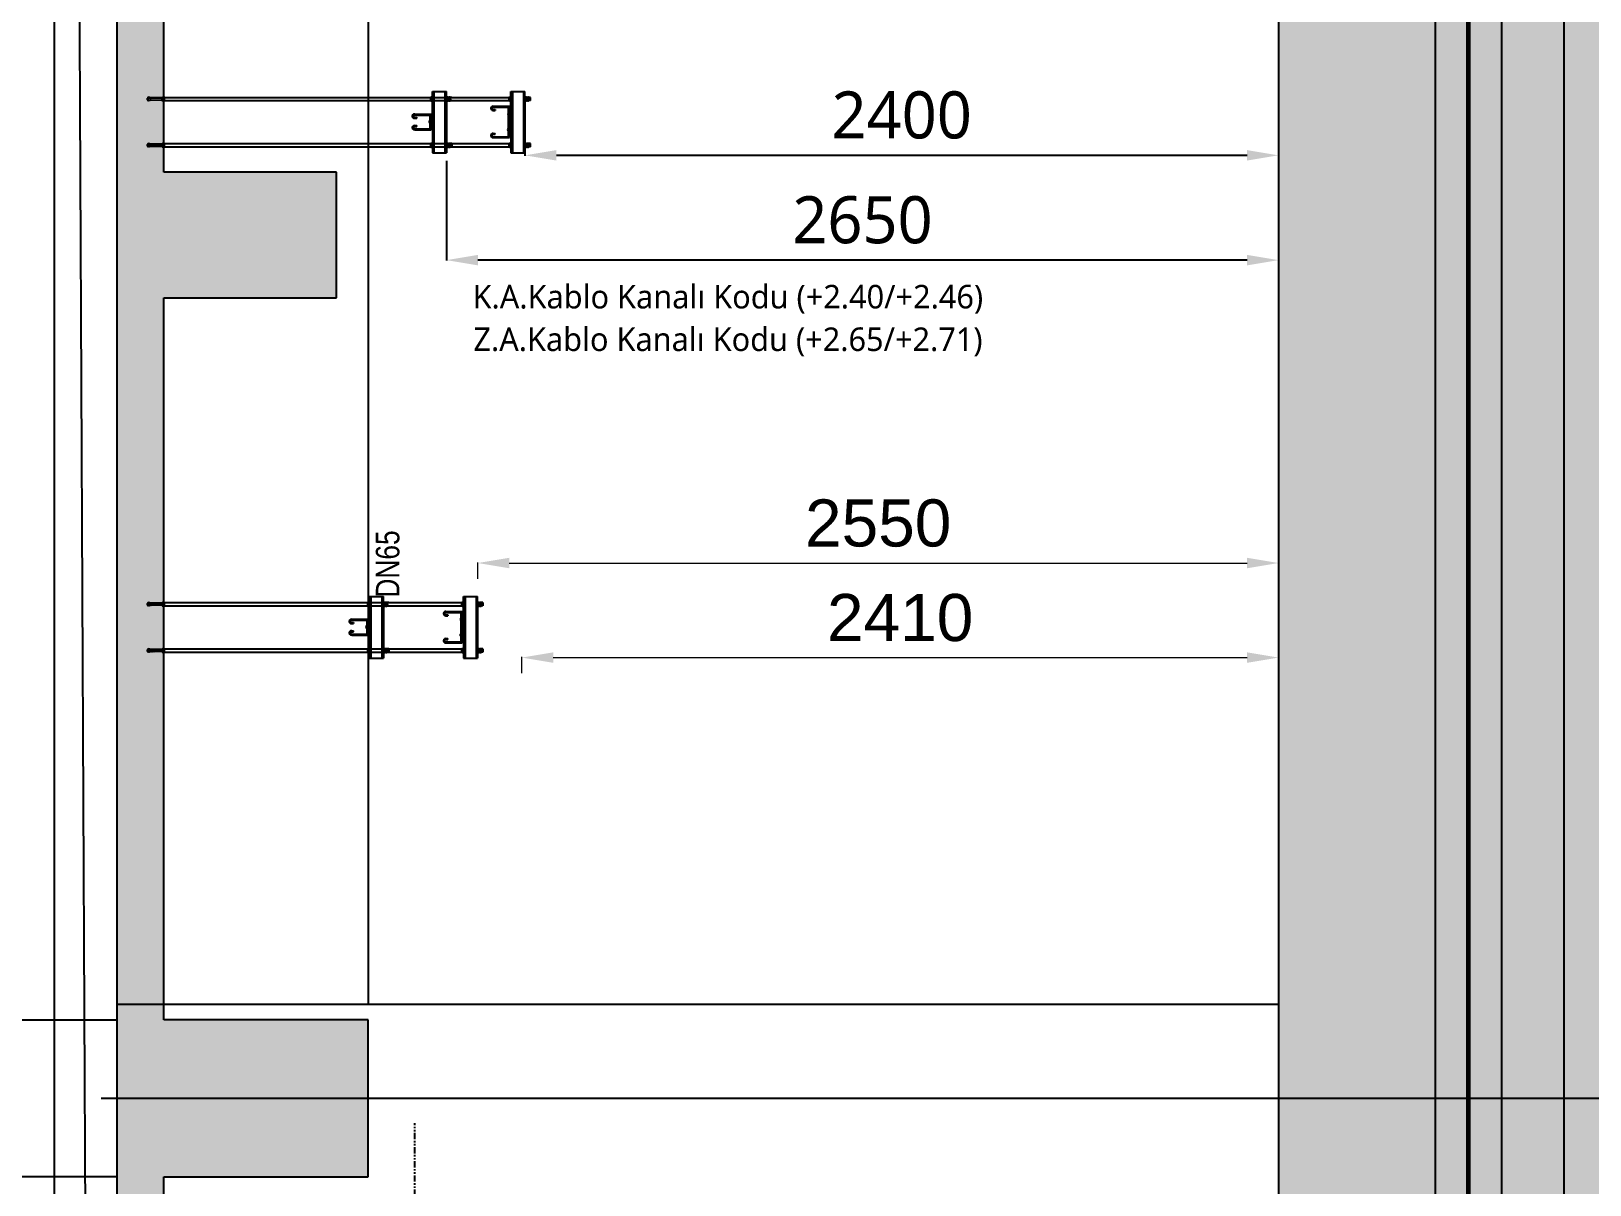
# Model space of a CAD drawing. Header units: millimetres. Extents: x -379292 to 1221486, y 92049 to 447512.
# Drawn here: x -29797 to -24833, y 272344 to 276018 of the extents above; entities that cross this region are included whole.
import ezdxf
from ezdxf.enums import TextEntityAlignment as Align

# ---------------------------------------------------------------- set-up
doc = ezdxf.new("R2010")
doc.units = ezdxf.units.MM
for name, pattern in [('ACISOTGB', [9, 4, -1, 1, -1, 1, -1]), ('CENTER', [2, 1.25, -0.25, 0.25, -0.25]), ('HIDDEN', [9.525, 6.35, -3.175])]:
    doc.linetypes.add(name, pattern=pattern)
for name, color, linetype, lineweight in [('---OLCIU', 7, 'Continuous', 9), ('0-KRCN-SHT YAĞMURSUYUBORUSU-100', 3, 'PISSU_LINE50', 35), ('1-MIMARI', 8, 'Continuous', 9), ('e_kesit_cizgisi', 7, 'Continuous', 9)]:
    doc.layers.add(name, color=color, linetype=linetype, lineweight=lineweight)
for name, color, linetype in [('05_AXIS', 211, 'CENTER'), ('05_CONCRETE', 6, 'Continuous'), ('05_CONCRETE VIEW', 142, 'Continuous'), ('05_HATCH CONCRETE', 141, 'Continuous'), ('05_HATCH SOLID-1', 252, 'Continuous'), ('05_HATCH SOLID-2', 253, 'Continuous'), ('05_INSULATION MEMBRANE', 42, 'HIDDEN'), ('05_SLOPE', 91, 'Continuous'), ('E-CT-TEXT', 7, 'Continuous'), ('M_YANGIN_SPR_ CAP', 7, 'Continuous'), ('OZD_TAVA', 50, 'Continuous')]:
    doc.layers.add(name, color=color, linetype=linetype)
doc.styles.add('DIM', font='arial.ttf')
doc.styles.add('DOA.ARIAL', font='arial.ttf')
doc.styles.add('MUF', font='isocpeur.ttf')
doc.styles.get("Standard").update_dxf_attribs({"font": 'segoeuil.ttf'})
doc.linetypes.add('PISSU_LINE50', pattern='A,50,-10,["C",MUF,S=10,R=0,X=1,Y=-5],0', length=60)
doc.dimstyles.new('ISO-25', dxfattribs={"dimtxt": 150, "dimasz": 100, "dimexe": 1.25, "dimexo": 0.625, "dimtad": 1, "dimdec": 0, "dimtxsty": 'Standard', "dimcen": 2.5, "dimadec": 0, "dimazin": 0, "dimtfac": 1, "dimtdec": 0, "dimtmove": 0, "dimatfit": 3, "dimfxl": 1, "dimarcsym": 0})
doc.dimstyles.new('PRK 1-100', dxfattribs={"dimscale": 100, "dimtxt": 2.5, "dimasz": 1, "dimexe": 0.5, "dimexo": 1, "dimgap": 0.5, "dimtad": 1, "dimdec": 1, "dimzin": 9, "dimdsep": 46, "dimtxsty": 'DIM', "dimblk": 'ARCHTICK', "dimcen": 1.5, "dimdle": 0.5, "dimclrd": 256, "dimclre": 256, "dimclrt": 3, "dimadec": 8, "dimazin": 2, "dimtp": 0.1, "dimtm": 0.1, "dimtfac": 0.71, "dimtdec": 1, "dimtmove": 2, "dimatfit": 3, "dimfxl": 50, "dimfxlon": 1, "dimlwd": -1, "dimlwe": -1, "dimarcsym": 1})
pattern_1 = [(50, (-8686.6663, 32930.8506), (4.55461672, -0.39847714), [0.47625, -5.23875]), (355, (-8686.6663, 32930.8506), (-0.88108554, 4.77642113), [0.381, -4.1910146]), (100.451445, (-8686.287, 32930.8174), (3.6735312, 4.3779438), [0.4047502, -4.4522561]), (46.1842, (-8686.6663, 32932.1206), (6.776976, -1.0510582), [0.714375, -7.858125]), (96.635558, (-8686.1016, 32932.033), (5.9351034, 6.1856531), [0.6071256, -6.6783902]), (351.184151, (-8686.666, 32932.1206), (5.9351034, 6.1856531), [0.5714992, -6.2864933]), (21, (-8686.0313, 32931.803), (3.7903598, -2.55662995), [0.47625, -5.23875]), (326, (-8686.0313, 32931.803), (1.5450507, 4.60469915), [0.381, -4.191]), (71.451445, (-8685.7155, 32931.59), (5.3354105, 2.0480692), [0.4047502, -4.45224844]), (37.5, (-8686.6663, 32930.8506), (0.07721508, 2.11387597), [0, -4.1402, 0, -4.2545, 0, -4.206875]), (7.5, (-8686.6663, 32930.8506), (1.67049156, 2.50451437), [0, -2.4257, 0, -4.04495, 0, -1.603375]), (327.5, (-8688.0824, 32930.8506), (3.38976488, -0.1432186), [0, -1.5875, 0, -4.953, 0, -6.57225]), (317.5, (-8688.7174, 32930.8506), (3.70322953, 0.63566228), [0, -2.06375, 0, -3.2893, 0, -4.66725])]

# ---------------------------------------------------------------- blocks, each defined once
blk = doc.blocks.new('A$C6a8db8d0')
at = {"layer": '05_HATCH CONCRETE', "ltscale": 25, "transparency": 33554671}
h = blk.add_hatch(dxfattribs=at)
h.set_pattern_fill('ANSI33', color=256, scale=1.5, angle=180)
h.set_pattern_definition([(225, (-8686.666, 32930.851), (6.735192, -6.735192), []), (225, (-8693.402, 32930.851), (6.735192, -6.735192), [4.7625, -2.38125])])
h.paths.add_polyline_path([(-8675, 790), (-8675, 420), (-8725, 420), (-8725, 370), (9165, 370), (9165, 420), (9115, 420), (9115, 810), (9095, 810), (9095, 790), (5815, 790), (5815, 810), (5795, 810), (5795, 790), (-1895, 790), (-1895, 710), (-1845, 710), (-1845, 775), (-1635, 775), (-1635, 720), (-1595, 720), (-1595, 775), (-1335, 775), (-1335, 720), (-1295, 720), (-1295, 775), (-1090, 775), (-1090, 710), (-1040, 710), (-1040, 775), (-835, 775), (-835, 720), (-795, 720), (-795, 775), (-535, 775), (-535, 720), (-495, 720), (-495, 775), (-290, 775), (-290, 710), (-240, 710), (-240, 775), (-35, 775), (-35, 720), (5, 720), (5, 775), (265, 775), (265, 720), (305, 720), (305, 775), (510, 775), (510, 710), (560, 710), (560, 775), (765, 775), (765, 720), (805, 720), (805, 775), (1065, 775), (1065, 720), (1105, 720), (1105, 775), (1310, 775), (1310, 710), (1360, 710), (1360, 775), (1565, 775), (1565, 720), (1605, 720), (1605, 775), (1865, 775), (1865, 720), (1905, 720), (1905, 775), (2110, 775), (2110, 710), (2160, 710), (2160, 775), (2365, 775), (2365, 720), (2405, 720), (2405, 775), (2665, 775), (2665, 720), (2705, 720), (2705, 775), (2910, 775), (2910, 710), (2960, 710), (2960, 775), (3165, 775), (3165, 720), (3205, 720), (3205, 775), (3465, 775), (3465, 720), (3505, 720), (3505, 775), (3710, 775), (3710, 710), (3760, 710), (3760, 775), (3965, 775), (3965, 720), (4005, 720), (4005, 775), (4265, 775), (4265, 720), (4305, 720), (4305, 775), (4510, 775), (4510, 710), (4560, 710), (4560, 775), (4765, 775), (4765, 720), (4805, 720), (4805, 775), (5065, 775), (5065, 720), (5105, 720), (5105, 775), (5310, 775), (5310, 710), (5360, 710), (5360, 775), (5540, 775), (5540, 720), (5580, 720), (5580, 775), (5760, 775), (5760, 710), (5810, 710), (5810, 775), (6110, 775), (6110, 710), (6160, 710), (6160, 775), (6365, 775), (6365, 720), (6405, 720), (6405, 775), (6665, 775), (6665, 720), (6705, 720), (6705, 775), (6910, 775), (6910, 710), (6960, 710), (6960, 775), (7165, 775), (7165, 720), (7205, 720), (7205, 775), (7465, 775), (7465, 720), (7505, 720), (7505, 775), (7710, 775), (7710, 710), (7760, 710), (7760, 775), (7965, 775), (7965, 720), (8005, 720), (8005, 775), (8265, 775), (8265, 720), (8305, 720), (8305, 775), (8510, 775), (8510, 710), (8560, 710), (8560, 775), (8790, 775), (8790, 720), (8830, 720), (8830, 775), (9085, 775), (9085, 420), (-8645, 420), (-8645, 775), (-8270, 775), (-8270, 710), (-8220, 710), (-8220, 775), (-8015, 775), (-8015, 720), (-7975, 720), (-7975, 775), (-7715, 775), (-7715, 720), (-7675, 720), (-7675, 775), (-7470, 775), (-7470, 710), (-7420, 710), (-7420, 775), (-7215, 775), (-7215, 720), (-7175, 720), (-7175, 775), (-6915, 775), (-6915, 720), (-6875, 720), (-6875, 775), (-6670, 775), (-6670, 710), (-6620, 710), (-6620, 775), (-6415, 775), (-6415, 720), (-6375, 720), (-6375, 775), (-6115, 775), (-6115, 720), (-6075, 720), (-6075, 775), (-5870, 775), (-5870, 710), (-5820, 710), (-5820, 775), (-5615, 775), (-5615, 720), (-5575, 720), (-5575, 775), (-5315, 775), (-5315, 720), (-5275, 720), (-5275, 775), (-5070, 775), (-5070, 710), (-5020, 710), (-5020, 775), (-4815, 775), (-4815, 720), (-4775, 720), (-4775, 775), (-4515, 775), (-4515, 720), (-4475, 720), (-4475, 775), (-4270, 775), (-4270, 710), (-4220, 710), (-4220, 775), (-4015, 775), (-4015, 720), (-3975, 720), (-3975, 775), (-3715, 775), (-3715, 720), (-3675, 720), (-3675, 775), (-3470, 775), (-3470, 710), (-3420, 710), (-3420, 775), (-3215, 775), (-3215, 720), (-3175, 720), (-3175, 775), (-2915, 775), (-2915, 720), (-2875, 720), (-2875, 775), (-2670, 775), (-2670, 710), (-2620, 710), (-2620, 775), (-2435, 775), (-2435, 720), (-2395, 720), (-2395, 775), (-2175, 775), (-2175, 720), (-2135, 720), (-2135, 775), (-1955, 775), (-1955, 710), (-1905, 710), (-1905, 790)])
at = {"layer": '05_HATCH SOLID-1', "ltscale": 25}
h = blk.add_hatch(dxfattribs=at)
h.set_pattern_fill('AR-CONC', color=256, scale=0.025)
h.set_pattern_definition(pattern_1)
h.paths.add_polyline_path([(9165, 360), (-8725, 360), (-8725, 370), (9165, 370)])
h = blk.add_hatch(dxfattribs=at)
h.set_pattern_fill('AR-CONC', color=256, scale=0.025)
h.set_pattern_definition(pattern_1)
h.paths.add_polyline_path([(9215, 349), (-8775, 349), (-8775, 359), (9215, 359)])
at = {"layer": '05_HATCH SOLID-2', "ltscale": 25}
h = blk.add_hatch(dxfattribs=at)
h.set_pattern_fill('EARTH', color=256, scale=2.5)
h.set_pattern_definition([(0, (-8686.666, 32930.85), (15.875, 15.875), [15.875, -15.875]), (0, (-8686.666, 32936.804), (15.875, 15.875), [15.875, -15.875]), (0, (-8686.666, 32942.757), (15.875, 15.875), [15.875, -15.875]), (90, (-8684.682, 32944.741), (-15.875, 15.875), [15.875, -15.875]), (90, (-8678.729, 32944.741), (-15.875, 15.875), [15.875, -15.875]), (90, (-8672.776, 32944.741), (-15.875, 15.875), [15.875, -15.875])])
h.paths.add_polyline_path([(-9395, 1015.46), (-8906, 862.34), (-8780.53, 372.76), (-8775, 359), (-8775, 329), (9215, 329), (9215, 359), (9220.53, 372.76), (9321.59, 767.1), (9395, 767.1), (9395, 0), (-9395, 0)])
h = blk.add_hatch(dxfattribs=at)
h.set_pattern_fill('GRAVEL', color=256, scale=2.5)
h.set_pattern_definition([(228.012788, (9249.0537, 392.5), (-508, -571.5), [8.54304, -845.7621]), (184.969741, (9243.3387, 386.15), (761.9999997, 63.5000036), [14.66012, -1451.35122]), (132.510447, (9228.7337, 384.88), (635.0000003, -698.49999976), [10.33704, -1023.36807]), (267.273689, (9203.9687, 369.005), (63.50000013, 1270), [13.35011, -1321.66094]), (292.833654, (9203.3337, 355.67), (-317.50000003, 762), [13.09084, -1295.9952]), (357.273689, (9208.4137, 343.605), (-1270, 63.50000013), [13.35011, -1321.66094]), (37.69424, (9221.7487, 342.97), (-825.49999996, -635.00000005), [17.65484, -1747.82788]), (72.255328, (9235.7187, 353.765), (444.50000012, 1396.99999996), [16.66799, -1650.13142]), (121.429566, (9240.7987, 369.64), (-508.00000007, 825.49999996), [13.39532, -1326.13864]), (175.236358, (9233.8137, 381.07), (698.5, -63.5000001), [15.29283, -749.34842]), (222.397438, (9218.5737, 382.34), (-761.99999998, -698.50000003), [19.77695, -1957.91931]), (138.814075, (9266.8337, 368.37), (-444.5, 381), [6.75011, -668.26415]), (171.469234, (9261.7537, 372.815), (825.5, -126.99999986), [12.84205, -1271.36597]), (225, (9249.054, 374.72), (-9e-15, -63.5), [8.98023, -80.82233]), (203.19859, (9244.609, 382.34), (317.5, 127), [4.83603, -478.76556]), (291.80141, (9240.164, 380.435), (-63.5, 190.5), [6.83914, -335.11882]), (30.963757, (9242.704, 374.085), (190.5, 127), [11.108, -359.15745]), (161.56505, (9252.229, 379.8), (127, -63.5), [8.03218, -192.77245]), (16.38954, (9203.3337, 380.435), (635, 190.5), [11.2522, -1113.97067]), (70.346176, (9214.1287, 383.61), (-254, -698.5), [9.43997, -934.5554]), (293.19859, (9252.229, 392.5), (-127, 317.5), [9.672, -473.9296]), (343.61046, (9256.0387, 383.61), (-635, 190.49999996), [11.2522, -1113.97067]), (339.443955, (9203.334, 341.065), (-317.5, 127), [10.85088, -531.69336]), (294.77514, (9213.4937, 337.255), (-317.5000004, 698.4999998), [9.0918, -900.08983]), (66.80141, (9252.864, 329), (127, 317.5), [9.672, -473.9296]), (17.354025, (9256.6737, 337.89), (-825.5, -254.00000005), [10.64457, -1053.8094]), (69.443955, (9221.749, 329), (-127, -317.5), [5.42544, -537.1188]), (101.30993, (9249.054, 329), (-63.5, 254), [3.23787, -320.54987]), (165.96376, (9248.419, 332.175), (190.5, -63.5), [13.09084, -248.72636]), (186.009006, (9235.7187, 335.35), (635, 63.50000003), [12.13167, -1201.03412]), (303.69007, (9242.704, 368.37), (-63.5, 127), [9.1581, -219.7944]), (353.157227, (9247.7837, 360.75), (1079.5, -126.99999994), [15.98892, -1582.90023]), (60.945396, (9263.6587, 358.845), (-254, -444.5), [6.5377, -647.2348]), (90, (9266.834, 364.56), (-63.5, 63.5), [3.81, -59.69]), (120.256437, (9234.4487, 337.255), (254, -444.5), [8.82167, -873.34852]), (48.012787, (9230.0037, 344.875), (508, 571.5), [17.08607, -837.21905]), (0, (9241.434, 357.575), (63.5, 63.5), [16.51, -46.99]), (325.304846, (9257.9437, 357.575), (635.0000002, -444.4999997), [10.04024, -993.98292]), (254.054604, (9266.199, 351.86), (-63.5, -254), [9.24573, -453.04125]), (207.645975, (9263.6587, 342.97), (-1206.50000004, -634.9999999), [15.05363, -1490.31161]), (175.426079, (9250.3237, 335.985), (-825.5, 63.5), [15.92574, -1576.64616])])
h.paths.add_polyline_path([(9215, 349), (-8775, 349), (-8775, 329), (9215, 329)])
at = {"layer": '05_AXIS', "ltscale": 500}
blk.add_line((8535, 170), (8535, 1660), dxfattribs=at)
at = {"layer": '05_CONCRETE'}
for points in [[(-8725, 370), (9165, 370), (9165, 420), (9115, 420), (9115, 810), (9095, 810), (9095, 790), (5815, 790), (5815, 810), (5795, 810), (5795, 790), (-1895, 790)], [(7760, 775), (7965, 775), (7965, 720), (8005, 720), (8005, 775), (8265, 775), (8265, 720), (8305, 720), (8305, 775), (8510, 775), (8510, 710), (8560, 710), (8560, 775), (8790, 775), (8790, 720), (8830, 720), (8830, 775), (9085, 775), (9085, 420), (-8645, 420)]]:
    blk.add_lwpolyline(points, dxfattribs=at)
at = {"layer": '05_CONCRETE VIEW', "ltscale": 20, "flags": 128}
for points in [[(8510, 790), (8510, 1140), (9115, 1140), (9115, 810)], [(9095, 810), (5815, 810)], [(8565, 790), (8565, 420)], [(9055, 710), (8565, 710)]]:
    blk.add_lwpolyline(points, dxfattribs=at)
at = {"layer": '05_CONCRETE VIEW', "color": 252, "ltscale": 20, "flags": 128}
blk.add_lwpolyline([(9065, 790), (9065, 1020), (8560, 1020), (8560, 790)], dxfattribs=at)
at = {"layer": '05_CONCRETE VIEW', "elevation": 0}
for points in [[(9165, 360), (-8725, 360), (-8725, 370), (9165, 370)], [(9215, 349), (-8775, 349), (-8775, 359), (9215, 359)], [(9215, 349), (-8775, 349), (-8775, 329), (9215, 329)]]:
    blk.add_lwpolyline(points, close=True, dxfattribs=at)
at = {"layer": '05_HATCH SOLID-2', "ltscale": 25}
blk.add_lwpolyline([(-9395, 1015.46), (-8906, 862.34), (-8780.53, 372.76), (-8775, 359), (-8775, 329), (9215, 329), (9215, 359), (9220.53, 372.76), (9321.59, 767.1), (9395, 767.1), (9395, 0), (-9395, 0)], close=True, dxfattribs=at)
at = {"layer": '05_INSULATION MEMBRANE', "color": 1, "ltscale": 5, "const_width": 0.2, "elevation": 0}
blk.add_lwpolyline([(-8675.3, 790), (-8675.3, 420.29), (-8725.3, 420.29), (-8725.3, 359.5), (9165.29, 359.5)], dxfattribs=at)
at = {"layer": '05_INSULATION MEMBRANE', "ltscale": 5, "const_width": 0.05, "elevation": 0}
blk.add_lwpolyline([(9215, 359.2), (-8775, 359.2)], dxfattribs=at)
at = {"layer": '05_SLOPE', "ltscale": 25}
blk.add_lwpolyline([(9095, 803), (7433.5, 795)], dxfattribs=at)
blk = doc.blocks.new('smn')
for p, q in [((-0.8, 0.55), (-0.65, 0.64)), ((-0.8, 0.55), (-0.8, 0.09)), ((-0.8, 0.09), (-0.65, 0)), ((0.65, 0.64), (-0.65, 0.64)), ((0.65, 0), (-0.65, 0)), ((-0.4, 0.55), (-0.4, 0.09)), ((0.4, 0.55), (0.4, 0.09)), ((0.8, 0.55), (0.65, 0.64)), ((0.8, 0.09), (0.65, 0)), ((0.8, 0.55), (0.8, 0.09))]:
    blk.add_line(p, q)
for centre, radius, start, end in [((-0.65, 0.24), 0.404, 51.78679, 90), ((-0.65, 0.4), 0.404, 270, 308.21321), ((0, -0.33), 0.967, 65.5673, 114.4327), ((0, 0.97), 0.967, 245.5673, 294.4327), ((0.65, 0.24), 0.404, 90, 128.21321), ((0.65, 0.4), 0.404, 231.78679, 270)]:
    blk.add_arc(centre, radius, start, end)
blk = doc.blocks.new('A$C23387eba')
h = blk.add_hatch()
h.set_pattern_fill('ANSI31', color=241, scale=1500, style=0)
h.set_pattern_definition([(315, (-421266.87, 1258294.907), (10.60660172, 10.60660172), [])])
h.paths.add_polyline_path([(44, 395), (64, 506), (57, 516), (53, 516), (32, 396), (32, 68), (44, 68)])
h.paths.add_polyline_path([(-44, 68), (-32, 68), (-32, 396), (-53, 516), (-57, 516), (-64, 506), (-44, 395)])
h = blk.add_hatch()
h.set_pattern_fill('ANSI31', color=241, scale=1000, angle=90, style=0)
h.set_pattern_definition([(45, (-421266.87, 1258294.907), (-7.07106781, 7.07106781), [])])
edge = h.paths.add_edge_path()
edge.add_line((-26, 496), (-35, 496))
edge.add_ellipse((-35, 484), major_axis=(-8.49, 8.49), ratio=1, start_angle=-45, end_angle=55)
edge.add_line((-47, 482), (-41, 446))
edge.add_ellipse((-29, 448), major_axis=(8.49, 8.49), ratio=1, start_angle=145, end_angle=225)
edge.add_line((-29, 436), (-26, 436))
edge.add_line((-26, 436), (-26, 496))
edge = h.paths.add_edge_path()
edge.add_line((26, 496), (35, 496))
edge.add_ellipse((35, 484), major_axis=(8.49, 8.49), ratio=1, start_angle=305, end_angle=405, ccw=False)
edge.add_line((47, 482), (41, 446))
edge.add_ellipse((29, 448), major_axis=(-8.49, 8.49), ratio=1, start_angle=135, end_angle=215, ccw=False)
edge.add_line((29, 436), (26, 436))
edge.add_line((26, 436), (26, 496))
at = {"color": 241}
for p, q in [((-64, 506, 996), (-57, 516, 996)), ((-44, 395, 996), (-64, 506, 996)), ((-57, 516, 996), (-32, 516, 996)), ((-32, 396, 996), (-53, 516, 996)), ((-32, 530, 996), (-26, 536, 996)), ((-32, 496, 996), (-32, 530, 996)), ((-26, 536, 996), (-26, 496, 996)), ((-26, 536, 996), (26, 536, 996)), ((32, 530, 996), (26, 536, 996)), ((26, 536, 996), (26, 496, 996)), ((32, 496, 996), (32, 530, 996)), ((32, 396, 996), (53, 516, 996)), ((32, 516, 996), (57, 516, 996)), ((44, 394, 996), (64, 506, 996)), ((64, 506, 996), (57, 516, 996)), ((-41, 446, 996), (-47, 482, 996)), ((-44, 68, 996), (-44, 395, 996)), ((-26, 68, 996), (-44, 68, 996)), ((-26, 68, 996), (-44, 68, 996)), ((-35, 496, 996), (35, 496, 996)), ((-32, 436, 996), (-32, 496, 996)), ((-32, 68, 996), (-32, 436, 996)), ((29, 436, 996), (-29, 436, 996)), ((-26, 496, 996), (-26, 436, 996)), ((-26, 496, 996), (-26, 436, 996)), ((-26, 436, 996), (-26, 68, 996)), ((26, 496, 996), (26, 436, 996)), ((26, 436, 996), (26, 68, 996)), ((44, 68, 996), (26, 68, 996)), ((44, 68, 996), (26, 68, 996)), ((32, 436, 996), (32, 496, 996)), ((32, 68, 996), (32, 436, 996)), ((47, 482, 996), (41, 446, 996)), ((44, 68, 996), (44, 396, 996))]:
    blk.add_line(p, q, dxfattribs=at)
at = {"color": 241, "extrusion": (0, 0, -1)}
for centre, major_axis, start_param, end_param in [((-35, 484, 996), (-8.49, 8.49), 5.323254, 7.068583), ((-29, 448, 996), (-8.49, 8.49), 3.92699, 5.323254), ((29, 448, 996), (-8.49, 8.49), 2.530727, 3.92699), ((35, 484, 996), (8.49, 8.49), -0.785399, 0.95993)]:
    blk.add_ellipse(centre, major_axis=major_axis, ratio=1, start_param=start_param, end_param=end_param, dxfattribs=at)
at = {"layer": 'E-CT-TEXT'}
for p, q in [((-52, 64), (52, 64)), ((-52, 64), (-52, 56)), ((-52, 56), (52, 56)), ((52, 64), (52, 56))]:
    blk.add_line(p, q, dxfattribs=at)
at = {"layer": 'E-CT-TEXT', "xscale": 80, "yscale": 80, "zscale": 80}
blk.add_blockref('smn', (0, 0), dxfattribs=at)
blk = doc.blocks.new('cıvata -pul')
for p, q in [((52, 59), (-52, 59)), ((-52, 59), (-52, 54)), ((52, 54), (-52, 54)), ((52, 59), (52, 54))]:
    blk.add_line(p, q)
at = {"xscale": 80, "yscale": 80, "zscale": 80}
blk.add_blockref('smn', (0, 0), dxfattribs=at)
blk = doc.blocks.new('CIVATA')
for p, q in [((-21.5, 0.1, -5674.6), (-20.1, 0.1, -5674.6)), ((-20.1, 0.1, -5674.6), (-20.1, -0.1, -5674.6)), ((-18.9, 5.9, -5674.6), (-18.5, 5.9, -5674.6)), ((-18.5, 5.9, -5674.6), (-18.5, -5.9, -5674.6)), ((-18.5, 3, -5674.6), (-7, 3, -5674.6)), ((-18.5, 3, -5674.6), (-16.7, 1.9, -1418.7)), ((-16.7, 1.9, -1418.7), (-16.7, -1.9, -1418.7)), ((-15.6, -6.7, -5674.6), (-15.6, 6.7, -5674.6)), ((-15.6, 6.7, -5674.6), (-14.9, 6.7, -5674.6)), ((-14.9, 6.7, -5674.6), (-14.9, -4.9, -5674.6)), ((-14.2, 6, -5674.6), (-14.9, 4.9, -5674.6)), ((-10.7, 6, -5674.6), (-14.2, 6, -5674.6)), ((-10.7, 3, -5674.6), (-14.2, 3, -5674.6)), ((-10.7, 6, -5674.6), (-10.1, 4.9, -5674.6)), ((-10.1, 4.9, -5674.6), (-10.1, -4.9, -5674.6)), ((-7, 3, -1418.7), (-7, -3, -1418.7)), ((-21.5, -0.1, -5674.6), (-20.1, -0.1, -5674.6)), ((-18.5, -5.9, -5674.6), (-18.9, -5.9, -5674.6)), ((-18.5, -3, -5674.6), (-16.7, -1.9, -1418.7)), ((-18.5, -3, -5674.6), (-7, -3, -5674.6)), ((-15.6, -6.7, -5674.6), (-14.9, -6.7, -5674.6)), ((-14.9, -4.6, -5674.6), (-14.9, -6.7, -5674.6)), ((-14.2, -6, -5674.6), (-14.9, -4.9, -5674.6)), ((-10.7, -3, -5674.6), (-14.2, -3, -5674.6)), ((-10.7, -6, -5674.6), (-14.2, -6, -5674.6)), ((-10.7, -6, -5674.6), (-10.1, -4.9, -5674.6))]:
    blk.add_line(p, q)
for centre, radius, start, end in [((-14.4, 0.3, -5674.6), 7.17, 129.56707, 181.67754), ((-11.8, 4.9, -5674.6), 3.03, 180, 218.21321), ((-7.6, 0, -5674.6), 7.25, 155.5673, 204.4327), ((-13.1, 4.9, -5674.6), 3.03, 321.78679, 0), ((-17.3, 0, -5674.6), 7.25, 335.5673, 24.4327), ((-14.4, -0.3, -5674.6), 7.17, 178.32246, 230.43293), ((-11.8, -4.9, -5674.6), 3.03, 141.78679, 180), ((-13.1, -4.9, -5674.6), 3.03, 0, 38.21321)]:
    blk.add_arc(centre, radius, start, end)
blk = doc.blocks.new('*U1104')
at = {"layer": 'e_kesit_cizgisi', "ltscale": 25}
for p, q in [((-0.51, -21.82), (0.51, -21.82)), ((14.23, -21.82, -0.66), (15.25, -21.82, -0.66))]:
    blk.add_line(p, q, dxfattribs=at)
at = {"layer": 'OZD_TAVA', "color": 31, "true_color": 0xfecc66}
for p, q in [((-0.51, -21.82), (-0.51, -116.54, -0.23)), ((0.51, -21.82), (0.51, -116.54, -0.23)), ((14.23, -21.82, -0.68), (14.23, -86.62, -0.52)), ((15.25, -21.82, -0.68), (15.25, -86.62, -0.52)), ((14.23, -87.13, -0.51), (14.23, -91.74, -0.51)), ((15.25, -87.13, -0.51), (15.25, -91.74, -0.51)), ((-0.51, -93.36, -0.22), (-0.51, -92.85, -0.22)), ((0.51, -93.35, -0.22), (-0.51, -93.35, -0.22)), ((0.51, -93.36, -0.22), (0.51, -92.85, -0.22)), ((14.23, -92.24, -0.5), (14.23, -92.35, -0.5)), ((14.23, -92.85, -0.5), (14.23, -116.54, -0.46)), ((14.23, -93.36, -0.46), (14.23, -92.85, -0.46)), ((15.25, -92.24, -0.5), (15.25, -92.35, -0.5)), ((15.25, -92.85, -0.5), (15.25, -116.54, -0.46)), ((15.25, -93.36, -0.46), (15.25, -92.85, -0.46)), ((-0.51, -123.36, -0.22), (-0.51, -122.85, -0.22)), ((0.51, -123.35, -0.22), (-0.51, -123.35, -0.22)), ((0.51, -123.36, -0.22), (0.51, -122.85, -0.22)), ((14.23, -123.36, -0.46), (14.23, -122.85, -0.46)), ((15.25, -123.35, -0.46), (14.23, -123.35, -0.46)), ((15.25, -123.36, -0.46), (15.25, -122.85, -0.46))]:
    blk.add_line(p, q, dxfattribs=at)
at = {"layer": 'OZD_TAVA', "color": 1}
for p, q in [((4.93, -81.56, -0.22), (4.93, -86.75, -0.22)), ((5.23, -81.34, -0.22), (5.23, -86.45, -0.22)), ((5.98, -81.34, -0.22), (5.98, -82.18, -0.22)), ((5.98, -82.18, -0.22), (6.28, -82.18, -0.22)), ((6.28, -81.56, -0.22), (6.28, -82.18, -0.22)), ((8.59, -81.56, -0.22), (8.59, -82.18, -0.22)), ((8.89, -82.18, -0.22), (8.59, -82.18, -0.22)), ((8.89, -81.34, -0.22), (8.89, -82.18, -0.22)), ((9.63, -81.34, -0.22), (9.63, -86.45, -0.22)), ((9.93, -81.56, -0.22), (9.93, -86.75, -0.22)), ((4.93, -86.75, -0.22), (9.94, -86.75, -0.46)), ((5.23, -86.45, -0.22), (9.65, -86.45, -0.46))]:
    blk.add_line(p, q, dxfattribs=at)
at = {"layer": 'OZD_TAVA', "color": 252}
for p, q in [((-2.42, -87.15, -0.46), (-2.42, -91.65, -0.46)), ((2.42, -87.15, -0.46), (-2.42, -87.15, -0.46)), ((17.16, -87.65, -0.46), (-2.42, -87.65, -0.46)), ((3.49, -87.15, -0.46), (0.33, -87.15, -0.46)), ((14.94, -87.15, -0.46), (3.49, -87.15, -0.46)), ((8.87, -87.15, -0.46), (5.99, -87.15, -0.46)), ((7.32, -87.15, -0.46), (17.16, -87.15, -0.46)), ((17.16, -87.15, -0.46), (17.16, -91.65, -0.46)), ((17.16, -87.15, -0.46), (17.16, -91.65, -0.46)), ((17.16, -91.15, -0.46), (-2.42, -91.15, -0.46)), ((2.42, -91.65, -0.46), (-2.42, -91.65, -0.46)), ((14.94, -91.65, -0.94), (0.81, -91.65, -0.46)), ((12.32, -91.65, -0.46), (17.16, -91.65, -0.46)), ((-2.42, -117.15, -0.46), (-2.42, -121.65, -0.46)), ((2.42, -117.15, -0.46), (-2.42, -117.15, -0.46)), ((17.16, -117.65, -0.46), (-2.42, -117.65, -0.46)), ((3.49, -117.15, -0.46), (0.33, -117.15, -0.46)), ((11.37, -117.15, -0.46), (3.49, -117.15, -0.46)), ((14.94, -117.15, -0.46), (11.37, -117.15, -0.46)), ((12.32, -117.15, -0.46), (17.16, -117.15, -0.46)), ((17.16, -117.15, -0.46), (17.16, -121.65, -0.46)), ((17.16, -117.15, -0.46), (17.16, -121.65, -0.46)), ((17.16, -121.15, -0.46), (-2.42, -121.15, -0.46)), ((2.42, -121.65, -0.46), (-2.42, -121.65, -0.46)), ((14.94, -121.65, -0.94), (0.81, -121.65, -0.46)), ((12.32, -121.65, -0.46), (17.16, -121.65, -0.46))]:
    blk.add_line(p, q, dxfattribs=at)
at = {"layer": 'OZD_TAVA', "color": 3}
for p, q in [((2.43, -111.56, -0.22), (2.43, -116.75, -0.22)), ((2.73, -111.34, -0.22), (2.73, -116.45, -0.22)), ((3.48, -111.34, -0.22), (3.48, -112.18, -0.22)), ((3.48, -112.18, -0.22), (3.78, -112.18, -0.22)), ((3.78, -111.56, -0.22), (3.78, -112.18, -0.22)), ((11.09, -111.56, -0.22), (11.09, -112.18, -0.22)), ((11.39, -112.18, -0.22), (11.09, -112.18, -0.22)), ((11.39, -111.34, -0.22), (11.39, -112.18, -0.22)), ((12.13, -111.34, -0.22), (12.13, -116.45, -0.22)), ((12.43, -111.56, -0.22), (12.43, -116.75, -0.22)), ((2.43, -116.75, -0.22), (12.44, -116.75, -0.46)), ((2.73, -116.45, -0.22), (12.15, -116.45, -0.46))]:
    blk.add_line(p, q, dxfattribs=at)
at = {"layer": 'OZD_TAVA', "color": 1}
for centre, radius, start, end in [((5.61, -81.44, -0.22), 0.684, 349.6444, 190.3556), ((5.61, -81.44, -0.22), 0.385, 13.8185, 166.1815), ((9.26, -81.44, -0.22), 0.684, 349.6444, 190.3556), ((9.26, -81.44, -0.22), 0.385, 13.8185, 166.1815)]:
    blk.add_arc(centre, radius, start, end, dxfattribs=at)
at = {"layer": 'OZD_TAVA', "color": 3}
for centre, radius, start, end in [((3.11, -111.44, -0.22), 0.684, 349.6444, 190.3556), ((3.11, -111.44, -0.22), 0.385, 13.8185, 166.1815), ((11.76, -111.44, -0.22), 0.684, 349.6444, 190.3556), ((11.76, -111.44, -0.22), 0.385, 13.8185, 166.1815)]:
    blk.add_arc(centre, radius, start, end, dxfattribs=at)
at = {"layer": 'E-CT-TEXT', "xscale": 0.009855724012972203, "yscale": 0.009855724012972203, "zscale": 0.009855724012972203}
for p in [(0, -87.13, -0.22), (14.74, -87.13, -0.45), (0, -92.24, -0.22), (0, -92.85, -0.22), (14.74, -92.24, -0.46), (14.74, -92.85, -0.46), (0, -117.13, -0.22), (14.74, -117.13, -0.45), (0, -122.24, -0.22), (0, -122.85, -0.22), (14.74, -122.24, -0.46), (14.74, -122.85, -0.46)]:
    blk.add_blockref('cıvata -pul', p, dxfattribs=at)
at = {"layer": 'E-CT-TEXT', "yscale": 0.08000000000000028}
for p, xscale, zscale, rotation in [((7.39, -87.93, 453.72), 0.08000000000000028, 0.08000000000000028, 270), ((7.48, -87.93, 453.72), -0.08000000000000028, 0.08000000000000003, 90), ((4.98, -117.93, 453.72), -0.08000000000000028, 0.08000000000000003, 90), ((9.89, -117.93, 453.72), 0.08000000000000028, 0.08000000000000028, 270)]:
    blk.add_blockref('CIVATA', p, dxfattribs=dict(at, xscale=xscale, zscale=zscale, rotation=rotation))
at = {"layer": 'e_kesit_cizgisi', "ltscale": 25, "xscale": 0.01, "yscale": 0.01, "zscale": 0.01}
for p in [(-0.01, -21.82), (14.73, -21.82, -0.66)]:
    blk.add_blockref('A$C23387eba', p, dxfattribs=at)
blk = doc.blocks.new('10-51')
at = {"layer": 'e_kesit_cizgisi', "ltscale": 25}
for p, q in [((-0.51, -6.72), (0.51, -6.72)), ((14.23, -6.72, -0.66), (15.25, -6.72, -0.66))]:
    blk.add_line(p, q, dxfattribs=at)
at = {"layer": 'OZD_TAVA', "color": 31, "true_color": 0xfecc66}
for p, q in [((-0.51, -6.72), (-0.51, -116.54, -0.23)), ((0.51, -6.72), (0.51, -116.54, -0.23)), ((14.23, -6.72, -0.68), (14.23, -92.65, -0.39)), ((15.25, -6.72, -0.68), (15.25, -92.65, -0.39)), ((14.23, -92.13, -0.45), (14.23, -96.74, -0.44)), ((14.23, -92.85, -0.5), (14.23, -116.54, -0.46)), ((15.25, -92.13, -0.45), (15.25, -96.74, -0.44)), ((15.25, -92.85, -0.5), (15.25, -116.54, -0.46)), ((-0.51, -98.36, -0.15), (-0.51, -97.85, -0.15)), ((0.51, -98.35, -0.15), (-0.51, -98.35, -0.15)), ((0.51, -98.36, -0.15), (0.51, -97.85, -0.15)), ((14.23, -97.24, -0.44), (14.23, -97.35, -0.44)), ((14.23, -98.36, -0.39), (14.23, -97.85, -0.39)), ((15.25, -97.24, -0.44), (15.25, -97.35, -0.44)), ((15.25, -98.36, -0.39), (15.25, -97.85, -0.39)), ((-0.51, -123.36, -0.22), (-0.51, -122.85, -0.22)), ((0.51, -123.35, -0.22), (-0.51, -123.35, -0.22)), ((0.51, -123.36, -0.22), (0.51, -122.85, -0.22)), ((14.23, -123.36, -0.46), (14.23, -122.85, -0.46)), ((15.25, -123.35, -0.46), (14.23, -123.35, -0.46)), ((15.25, -123.36, -0.46), (15.25, -122.85, -0.46))]:
    blk.add_line(p, q, dxfattribs=at)
at = {"layer": 'OZD_TAVA', "color": 1}
for p, q in [((4.93, -86.56, -0.15), (4.93, -91.75, -0.15)), ((5.23, -86.34, -0.15), (5.23, -91.45, -0.15)), ((5.98, -86.34, -0.15), (5.98, -87.18, -0.15)), ((5.98, -87.18, -0.15), (6.28, -87.18, -0.15)), ((6.28, -86.56, -0.15), (6.28, -87.18, -0.15)), ((8.59, -86.56, -0.15), (8.59, -87.18, -0.15)), ((8.89, -87.18, -0.15), (8.59, -87.18, -0.15)), ((8.89, -86.34, -0.15), (8.89, -87.18, -0.15)), ((9.63, -86.34, -0.15), (9.63, -91.45, -0.15)), ((9.93, -86.56, -0.15), (9.93, -91.75, -0.15)), ((4.93, -91.75, -0.15), (9.94, -91.75, -0.39)), ((5.23, -91.45, -0.15), (9.65, -91.45, -0.39))]:
    blk.add_line(p, q, dxfattribs=at)
at = {"layer": 'OZD_TAVA', "color": 252}
for p, q in [((-2.42, -92.15, -0.39), (-2.42, -96.65, -0.39)), ((2.42, -92.15, -0.39), (-2.42, -92.15, -0.39)), ((17.16, -92.65, -0.39), (-2.42, -92.65, -0.39)), ((3.49, -92.15, -0.39), (0.33, -92.15, -0.39)), ((14.94, -92.15, -0.39), (3.49, -92.15, -0.39)), ((8.87, -92.15, -0.39), (5.99, -92.15, -0.39)), ((7.32, -92.15, -0.39), (17.16, -92.15, -0.39)), ((17.16, -92.15, -0.39), (17.16, -96.65, -0.39)), ((17.16, -92.15, -0.39), (17.16, -96.65, -0.39)), ((17.16, -96.15, -0.39), (-2.42, -96.15, -0.39)), ((2.42, -96.65, -0.39), (-2.42, -96.65, -0.39)), ((14.94, -96.65, -0.87), (0.81, -96.65, -0.39)), ((12.32, -96.65, -0.39), (17.16, -96.65, -0.39)), ((-2.42, -117.15, -0.46), (-2.42, -121.65, -0.46)), ((2.42, -117.15, -0.46), (-2.42, -117.15, -0.46)), ((17.16, -117.65, -0.46), (-2.42, -117.65, -0.46)), ((3.49, -117.15, -0.46), (0.33, -117.15, -0.46)), ((11.37, -117.15, -0.46), (3.49, -117.15, -0.46)), ((14.94, -117.15, -0.46), (11.37, -117.15, -0.46)), ((12.32, -117.15, -0.46), (17.16, -117.15, -0.46)), ((17.16, -117.15, -0.46), (17.16, -121.65, -0.46)), ((17.16, -117.15, -0.46), (17.16, -121.65, -0.46)), ((17.16, -121.15, -0.46), (-2.42, -121.15, -0.46)), ((2.42, -121.65, -0.46), (-2.42, -121.65, -0.46)), ((14.94, -121.65, -0.94), (0.81, -121.65, -0.46)), ((12.32, -121.65, -0.46), (17.16, -121.65, -0.46))]:
    blk.add_line(p, q, dxfattribs=at)
at = {"layer": 'OZD_TAVA', "color": 3}
for p, q in [((2.43, -111.56, -0.22), (2.43, -116.75, -0.22)), ((2.73, -111.34, -0.22), (2.73, -116.45, -0.22)), ((3.48, -111.34, -0.22), (3.48, -112.18, -0.22)), ((3.48, -112.18, -0.22), (3.78, -112.18, -0.22)), ((3.78, -111.56, -0.22), (3.78, -112.18, -0.22)), ((11.09, -111.56, -0.22), (11.09, -112.18, -0.22)), ((11.39, -112.18, -0.22), (11.09, -112.18, -0.22)), ((11.39, -111.34, -0.22), (11.39, -112.18, -0.22)), ((12.13, -111.34, -0.22), (12.13, -116.45, -0.22)), ((12.43, -111.56, -0.22), (12.43, -116.75, -0.22)), ((2.43, -116.75, -0.22), (12.44, -116.75, -0.46)), ((2.73, -116.45, -0.22), (12.15, -116.45, -0.46))]:
    blk.add_line(p, q, dxfattribs=at)
at = {"layer": 'OZD_TAVA', "color": 1}
for centre, radius, start, end in [((5.61, -86.44, -0.15), 0.684, 349.6444, 190.3556), ((5.61, -86.44, -0.15), 0.385, 13.8185, 166.1815), ((9.26, -86.44, -0.15), 0.684, 349.6444, 190.3556), ((9.26, -86.44, -0.15), 0.385, 13.8185, 166.1815)]:
    blk.add_arc(centre, radius, start, end, dxfattribs=at)
at = {"layer": 'OZD_TAVA', "color": 3}
for centre, radius, start, end in [((3.11, -111.44, -0.22), 0.684, 349.6444, 190.3556), ((3.11, -111.44, -0.22), 0.385, 13.8185, 166.1815), ((11.76, -111.44, -0.22), 0.684, 349.6444, 190.3556), ((11.76, -111.44, -0.22), 0.385, 13.8185, 166.1815)]:
    blk.add_arc(centre, radius, start, end, dxfattribs=at)
at = {"layer": 'E-CT-TEXT', "xscale": 0.009855724012972205, "yscale": 0.009855724012972205, "zscale": 0.009855724012972205}
for p in [(0, -92.13, -0.15), (14.74, -92.13, -0.39), (0, -97.24, -0.15), (0, -97.85, -0.15), (14.74, -97.24, -0.39), (14.74, -97.85, -0.39), (0, -117.13, -0.22), (14.74, -117.13, -0.45), (0, -122.24, -0.22), (0, -122.85, -0.22), (14.74, -122.24, -0.46), (14.74, -122.85, -0.46)]:
    blk.add_blockref('cıvata -pul', p, dxfattribs=at)
at = {"layer": 'E-CT-TEXT'}
for p, xscale, yscale, zscale, rotation in [((7.39, -92.93, 453.78), 0.08000000000000028, 0.08000000000000028, 0.08000000000000028, 270), ((7.48, -92.93, 453.78), -0.0800000000000003, 0.0800000000000003, 0.08000000000000003, 90), ((4.98, -117.93, 453.72), -0.0800000000000003, 0.0800000000000003, 0.08000000000000003, 90), ((9.89, -117.93, 453.72), 0.08000000000000028, 0.08000000000000028, 0.08000000000000028, 270)]:
    blk.add_blockref('CIVATA', p, dxfattribs=dict(at, xscale=xscale, yscale=yscale, zscale=zscale, rotation=rotation))
at = {"layer": 'e_kesit_cizgisi', "ltscale": 25, "xscale": 0.01, "yscale": 0.01, "zscale": 0.01}
for p in [(-0.01, -6.72), (14.73, -6.72, -0.66)]:
    blk.add_blockref('A$C23387eba', p, dxfattribs=at)
blk = doc.blocks.new('*D1203')
at = {"color": 0, "lineweight": -2, "transparency": 16777216}
for p, q in [((-28224.5, 275795.2), (-28224.5, 275621.1)), ((-25824.5, 275795.2), (-25824.5, 275621.1)), ((-25924.5, 275622.3), (-28124.5, 275622.3))]:
    blk.add_line(p, q, dxfattribs=at)
at = {"color": 0, "transparency": 16777216}
for points in [[(-28124.5, 275639), (-28124.5, 275605.7), (-28224.5, 275622.3)], [(-25924.5, 275639), (-25924.5, 275605.7), (-25824.5, 275622.3)]]:
    blk.add_solid(points, dxfattribs=at)
at = {"layer": 'Defpoints', "color": 0, "transparency": 16777216}
for p in [(-28224.5, 275795.8), (-25824.5, 275795.8), (-28224.5, 275622.3)]:
    blk.add_point(p, dxfattribs=at)
at = {"color": 0, "transparency": 16777216, "insert": (-27024.5, 275749.9), "char_height": 150, "attachment_point": 5}
blk.add_mtext('2400', dxfattribs=at)
blk = doc.blocks.new('*D1204')
at = {"color": 0, "lineweight": -2, "transparency": 16777216}
for p, q in [((-28474.5, 275604.7), (-28474.5, 275287.3)), ((-25824.5, 275604.7), (-25824.5, 275287.3)), ((-25924.5, 275288.6), (-28374.5, 275288.6))]:
    blk.add_line(p, q, dxfattribs=at)
at = {"color": 0, "transparency": 16777216}
for points in [[(-28374.5, 275305.2), (-28374.5, 275271.9), (-28474.5, 275288.6)], [(-25924.5, 275305.2), (-25924.5, 275271.9), (-25824.5, 275288.6)]]:
    blk.add_solid(points, dxfattribs=at)
at = {"layer": 'Defpoints', "color": 0, "transparency": 16777216}
for p in [(-28474.5, 275605.4), (-25824.5, 275605.4), (-28474.5, 275288.6)]:
    blk.add_point(p, dxfattribs=at)
at = {"color": 0, "transparency": 16777216, "insert": (-27149.5, 275416.1), "char_height": 150, "attachment_point": 5}
blk.add_mtext('2650', dxfattribs=at)
blk = doc.blocks.new('*D1220')
at = {"layer": '---OLCIU', "transparency": 16777216}
for p, q in [((-28234.5, 273972.8), (-28234.5, 274024.8)), ((-28134.5, 274022.8), (-25924.5, 274022.8)), ((-25824.5, 273972.8), (-25824.5, 274024.8))]:
    blk.add_line(p, q, dxfattribs=at)
for points in [[(-28134.5, 274039.5), (-28134.5, 274006.1), (-28234.5, 274022.8)], [(-25924.5, 274039.5), (-25924.5, 274006.1), (-25824.5, 274022.8)]]:
    blk.add_solid(points, dxfattribs=at)
at = {"layer": 'Defpoints', "color": 0, "transparency": 16777216}
for p in [(-25824.5, 274022.8), (-28234.5, 273889.3, 0), (-25824.5, 273749.9)]:
    blk.add_point(p, dxfattribs=at)
at = {"layer": '---OLCIU', "transparency": 16777216, "insert": (-27029.5, 274149.4), "char_height": 150, "attachment_point": 5, "style": 'DIM'}
blk.add_mtext('2410', dxfattribs=at)
blk = doc.blocks.new('NOKTA001')
at = {"color": 0, "linetype": 'Continuous', "const_width": 0.5}
blk.add_lwpolyline([(-0.25, 0, 1), (0.25, 0, 1)], format="xyb", close=True, dxfattribs=at)
blk = doc.blocks.new('LDR1-5')
at = {"color": 0, "ltscale": 25}
blk.add_line((0, 0), (-2, 0), dxfattribs=at)
at = {"color": 0, "ltscale": 25, "xscale": 0.5, "yscale": 0.5, "zscale": 0.5}
blk.add_blockref('NOKTA001', (0, 0), dxfattribs=at)
blk = doc.blocks.new('*D1221')
at = {"layer": '---OLCIU', "transparency": 16777216}
for p, q in [((-28374.5, 274273.9), (-28374.5, 274325.9)), ((-28274.5, 274323.9), (-25924.5, 274323.9)), ((-25824.5, 274273.9), (-25824.5, 274325.9))]:
    blk.add_line(p, q, dxfattribs=at)
for points in [[(-28274.5, 274340.6), (-28274.5, 274307.3), (-28374.5, 274323.9)], [(-25924.5, 274340.6), (-25924.5, 274307.3), (-25824.5, 274323.9)]]:
    blk.add_solid(points, dxfattribs=at)
at = {"layer": 'Defpoints', "color": 0, "transparency": 16777216}
for p in [(-25824.5, 274323.9), (-28374.5, 274051.2, 0), (-25824.5, 273920.3)]:
    blk.add_point(p, dxfattribs=at)
at = {"layer": '---OLCIU', "transparency": 16777216, "insert": (-27099.5, 274450.5), "char_height": 150, "attachment_point": 5, "style": 'DIM'}
blk.add_mtext('2550', dxfattribs=at)

msp = doc.modelspace()

# ---------------------------------------------------------------- block references
at = {"layer": '1-MIMARI', "ltscale": 25, "xscale": 10, "yscale": 10, "zscale": 10, "rotation": 90}
msp.add_blockref('A$C6a8db8d0', (-21624.5, 187268.8), dxfattribs=at)

# ---------------------------------------------------------------- next in the draw order: linework, layer by layer
at = {"color": 134, "linetype": 'ACISOTGB', "ltscale": 5}
msp.add_line((-28575.8, 151798.9), (-28575.8, 272540.3), dxfattribs=at)

# ---------------------------------------------------------------- next in the draw order: block references
at = {"layer": 'e_kesit_cizgisi', "xscale": 10, "yscale": 10, "zscale": 10, "rotation": 90}
for name, p in [('10-51', (-29441, 275654.4, 7)), ('*U1104', (-29592, 274045.4, 3.4))]:
    msp.add_blockref(name, p, dxfattribs=at)

# ---------------------------------------------------------------- next in the draw order: texts
at = {"layer": '0-KRCN-SHT YAĞMURSUYUBORUSU-100'}
for s, p in [('K.A.Kablo Kanalı Kodu (+2.40/+2.46)', (-28391.5, 275134.7)), ('Z.A.Kablo Kanalı Kodu (+2.65/+2.71)', (-28388.7, 274999.1))]:
    msp.add_text(s, height=75, dxfattribs=at).set_placement(p)
at = {"layer": 'M_YANGIN_SPR_ CAP', "ltscale": 0.01, "style": 'DOA.ARIAL', "width": 0.8}
msp.add_text('DN65', height=75, rotation=90, dxfattribs=at).set_placement((-28699.6, 274320.9, -155274.2), align=Align.TOP_CENTER)

# ---------------------------------------------------------------- next in the draw order: dimensions: what is measured, and where the dimension line sits
at = {"layer": '---OLCIU'}
for base, p1, p2, picture, middle in [((-25824.5, 274323.9), (-28374.5, 274051.2, 0), (-25824.5, 273920.3), '*D1221', (-27099.5, 274450.5)), ((-25824.5, 274022.8), (-28234.5, 273889.3, 0), (-25824.5, 273749.9), '*D1220', (-27029.5, 274149.4))]:
    dim = msp.add_linear_dim(base=base, p1=p1, p2=p2, dimstyle='PRK 1-100', override={"dimtxt": 1.5, "dimasz": 1, "dimexe": 0.02, "dimexo": 0.5, "dimgap": 0.5, "dimdec": 0, "dimzin": 0, "dimcen": 0.5, "dimdle": 0.01, "dimclrt": 256, "dimtdec": 0, "dimldrblk": 'LDR1-5', "dimfxl": 0.5}, dxfattribs=at)
    dim.commit()
    dim.dimension.update_dxf_attribs({"geometry": picture, "text_midpoint": middle})
at = {"color": 7}
for base, p1, p2, picture, middle in [((-28224.5, 275622.3), (-25824.5, 275795.8), (-28224.5, 275795.8), '*D1203', (-27024.5, 275749.9)), ((-28474.5, 275288.6), (-25824.5, 275605.4), (-28474.5, 275605.4), '*D1204', (-27149.5, 275416.1))]:
    dim = msp.add_linear_dim(base=base, p1=p1, p2=p2, dimstyle='ISO-25', override={"dimgap": 50}, dxfattribs=at)
    dim.commit()
    dim.dimension.update_dxf_attribs({"geometry": picture, "text_midpoint": middle})

doc.saveas('drawing.dxf')
